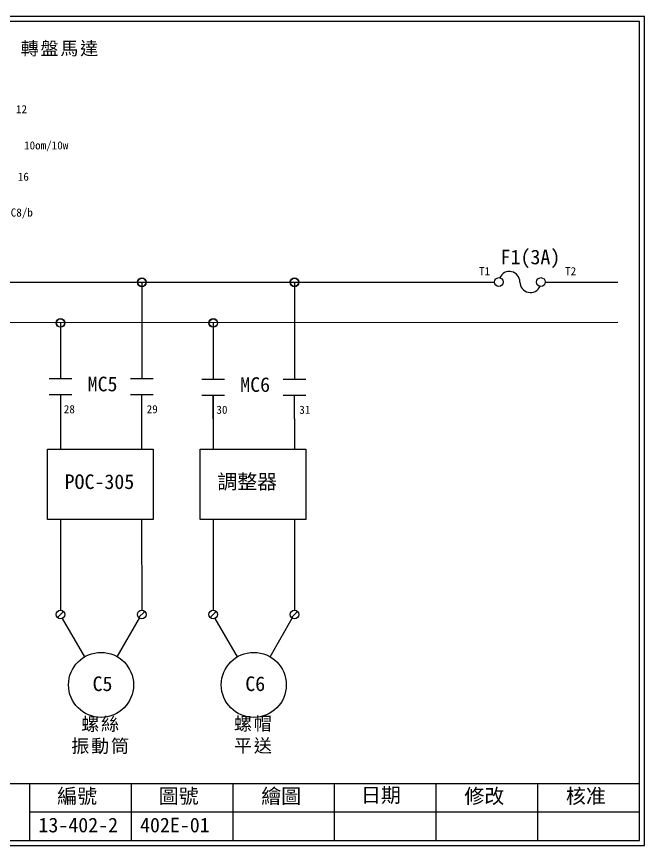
# Model space of a CAD drawing. Extents: x 10 to 297, y 3 to 207.
# Drawn here: x 142.5 to 297, y 3 to 207 of the extents above; entities that cross this region are included whole.
import ezdxf

# ---------------------------------------------------------------- set-up
doc = ezdxf.new("R2010")
doc.units = 0
doc.layers.get('0').update_dxf_attribs({"linetype": 'CONTINUOUS'})
doc.layers.add('圖框層', color=7, linetype='CONTINUOUS')
doc.layers.add('標尺寸層', color=3, linetype='CONTINUOUS')
doc.styles.add('STSL', font='KAIU.TTF')
doc.styles.add('標楷體', font='KAIU.TTF')

# ---------------------------------------------------------------- blocks, each defined once
blk = doc.blocks.new('FUSE')
at = {"color": 7}
for p, q in [((0, 0), (2.14, 0)), ((14.64, 0), (16.78, 0))]:
    blk.add_line(p, q, dxfattribs=at)
for centre in [(3.21, 0), (13.56, 0)]:
    blk.add_circle(centre, 1.07)
for centre, start, end in [((5.8, 0), 0, 156.116), ((10.98, 0), 180, 336.116)]:
    blk.add_arc(centre, 2.59, start, end, dxfattribs=at)

msp = doc.modelspace()

# ---------------------------------------------------------------- linework, layer by layer
for p, q in [((173.29, 141.57), (173.31, 117.92)), ((210.88, 141.57), (210.9, 117.92)), ((153.3, 131.57), (153.31, 117.92)), ((190.89, 131.57), (190.86, 117.78)), ((153.25, 113.95), (153.25, 108.09)), ((173.25, 113.95), (173.25, 108.09)), ((190.81, 113.8), (190.81, 107.94)), ((190.85, 113.8), (190.84, 108.09)), ((210.81, 113.8), (210.81, 107.94)), ((153.25, 108.09), (153.25, 100.55)), ((173.25, 108.09), (173.25, 100.55)), ((190.84, 108.09), (190.84, 100.55)), ((210.84, 108.09), (210.84, 100.55)), ((153.26, 83.17), (153.27, 60.88)), ((173.26, 83.17), (173.27, 60.88)), ((190.85, 83.17), (190.86, 60.88)), ((210.85, 83.17), (210.86, 60.88)), ((154.03, 60.57), (152.51, 59.06)), ((174.03, 60.57), (172.51, 59.06)), ((191.62, 60.57), (190.1, 59.06)), ((211.62, 60.57), (210.1, 59.06)), ((159.26, 49.44), (153.81, 58.88)), ((167.26, 49.44), (172.72, 58.9)), ((196.85, 49.44), (191.39, 58.88)), ((204.85, 49.44), (210.31, 58.9))]:
    msp.add_line(p, q)
for centre, radius in [((173.3, 141.57), 1.07), ((210.89, 141.57), 1.07), ((153.3, 131.57), 1.07), ((190.89, 131.57), 1.07), ((153.27, 59.81), 1.07), ((173.27, 59.81), 1.07), ((190.86, 59.81), 1.07), ((210.86, 59.81), 1.07), ((163.26, 42.51), 8), ((200.85, 42.51), 8)]:
    msp.add_circle(centre, radius)
at = {"layer": '圖框層', "color": 7}
for p, q in [((297, 206.97), (10, 206.97)), ((297, 3), (297, 206.97)), ((295.75, 205.72), (11.25, 205.72)), ((295.75, 4.25), (295.75, 205.72)), ((11.25, 18.25), (295.75, 18.25)), ((145.75, 4.25), (145.75, 18.25)), ((170.75, 4.25), (170.75, 18.25)), ((195.75, 4.25), (195.75, 18.25)), ((220.75, 4.25), (220.75, 18.25)), ((245.75, 4.25), (245.75, 18.25)), ((270.75, 4.25), (270.75, 18.25)), ((145.75, 11.25), (295.75, 11.25)), ((11.25, 4.25), (295.75, 4.25)), ((10, 3), (297, 3))]:
    msp.add_line(p, q, dxfattribs=at)
at = {"layer": '標尺寸層', "color": 7}
for p, q in [((41.1, 141.57), (257.97, 141.65)), ((274.75, 141.65), (290.42, 141.65)), ((21.1, 131.57), (290.42, 131.75)), ((150.52, 117.92), (156.09, 117.92)), ((170.52, 117.92), (176.09, 117.92)), ((188.08, 117.78), (193.65, 117.78)), ((208.08, 117.78), (213.65, 117.78)), ((150.52, 113.95), (156.09, 113.95)), ((153.25, 113.95), (153.25, 108.09)), ((170.52, 113.95), (176.09, 113.95)), ((188.08, 113.8), (193.65, 113.8)), ((190.81, 113.8), (190.81, 107.94)), ((208.08, 113.8), (213.65, 113.8))]:
    msp.add_line(p, q, dxfattribs=at)
for points in [[(150.11, 100.55), (176.1, 100.55), (176.1, 83.17), (150.11, 83.17)], [(187.7, 100.55), (213.69, 100.55), (213.69, 83.17), (187.7, 83.17)]]:
    msp.add_lwpolyline(points, close=True, dxfattribs=at)
for centre in [(173.29, 141.57), (210.88, 141.57), (153.3, 131.57), (190.89, 131.57)]:
    msp.add_circle(centre, 1, dxfattribs=at)

# ---------------------------------------------------------------- block references
at = {"color": 7}
msp.add_blockref('FUSE', (257.97, 141.65), dxfattribs=at)

# ---------------------------------------------------------------- texts
at = {"color": 0, "char_height": 3.25, "attachment_point": 2, "style": '標楷體'}
for s, insert, width in [('{\\T1.1;轉盤馬達}', (153.24, 200.77), 24.1454), ('{\\T1.1;螺絲\\P振動筒}', (163.26, 34.51), 28.0724), ('{\\T1.1;螺帽\\P平送}', (200.85, 34.59), 24.1454)]:
    msp.add_mtext(s, dxfattribs=dict(at, insert=insert, width=width))
at = {"layer": '圖框層', "color": 4, "style": 'STSL'}
for s, height, p in [('12', 2, (142.33, 183.17)), ('10om/10w', 2, (144.32, 174.28)), ('16', 2, (142.78, 166.57)), ('MC8/b', 2, (139.68, 157.75)), ('F1(3A)', 3.6, (261.6, 146.01)), ('T1', 2, (256.29, 143.32)), ('T2', 2, (277.48, 143.32)), ('MC5', 3.6, (159.96, 114.75)), ('MC6', 3.6, (197.52, 114.61)), ('28', 2, (154.1, 109.35)), ('29', 2, (174.5, 109.35)), ('30', 2, (191.66, 109.21)), ('31', 2, (212.06, 109.21)), ('POC-305', 3.6, (154.29, 90.71)), ('調整器', 3.6, (191.88, 90.71)), ('C5', 3.6, (161.17, 40.99)), ('C6', 3.6, (198.76, 40.99)), ('編號', 3.6, (152.47, 13.34)), ('圖號', 3.6, (177.47, 13.34)), ('繪圖', 3.6, (202.69, 13.34)), ('日期', 3.6, (227.22, 13.59)), ('修改', 3.6, (252.69, 13.34)), ('核准', 3.6, (277.69, 13.34)), ('13-402-2', 3.6, (147.86, 6.22)), ('402E-01', 3.6, (172.86, 6.22))]:
    msp.add_text(s, height=height, dxfattribs=at).set_placement(p)

doc.saveas('drawing.dxf')
